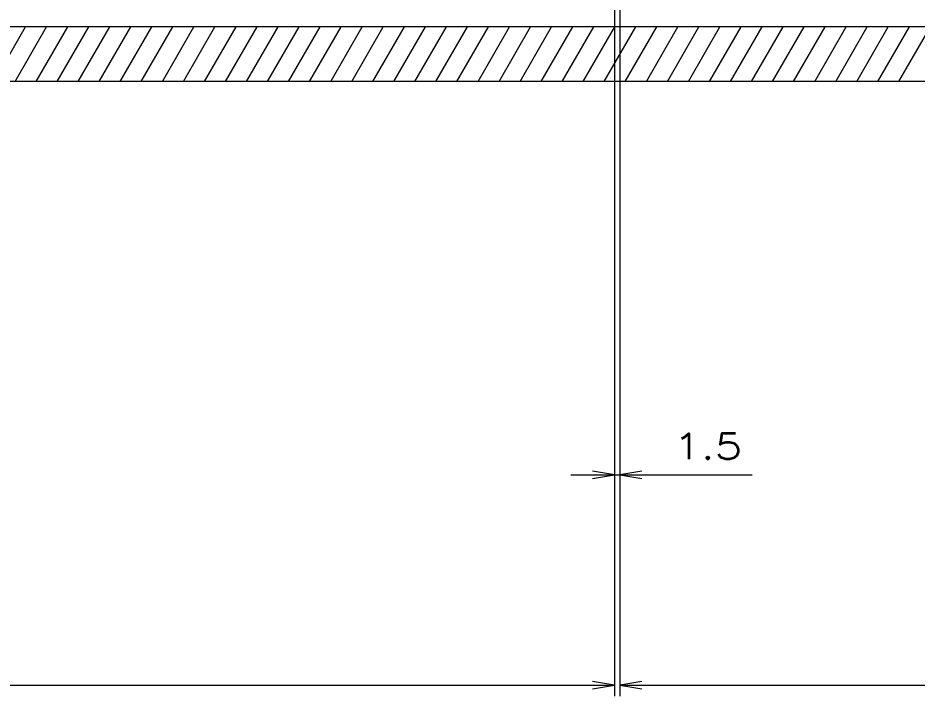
# Model space of a CAD drawing. Units: millimetres at full size, sheet at 1:1; details may follow other scales. Extents: x -2456 to -674, y 2522 to 3782.
# Drawn here: x -1719.2 to -1472.5, y 2952.4 to 3138.4 of the extents above; entities that cross this region are included whole.
import ezdxf
from ezdxf.enums import TextEntityAlignment as Align

# ---------------------------------------------------------------- set-up
doc = ezdxf.new("R2010")
doc.units = ezdxf.units.MM
for name, color, linetype, lineweight in [('02細線', 81, 'Continuous', 25), ('0_2', 7, 'Continuous', 25), ('1外形線', 7, 'Continuous', 25)]:
    doc.layers.add(name, color=color, linetype=linetype, lineweight=lineweight)
doc.styles.add('simplex.shx', font='')
doc.styles.get('simplex.shx').set_extended_font_data('simplex.shx')

# ---------------------------------------------------------------- blocks, each defined once
blk = doc.blocks.new('open_arrow')
at = {"color": 0, "linetype": 'Continuous', "lineweight": -2}
blk.add_lwpolyline([(7.5, 1.25), (0, 0), (7.5, -1.25)], dxfattribs=at)

msp = doc.modelspace()

# ---------------------------------------------------------------- linework, layer by layer
at = {"layer": '02細線'}
for p, q in [((-1725.751, 3120.912), (-1717.09, 3135.912)), ((-1719.977, 3120.912), (-1711.317, 3135.912)), ((-1714.204, 3120.912), (-1705.543, 3135.912)), ((-1708.43, 3120.912), (-1699.77, 3135.912)), ((-1702.657, 3120.912), (-1693.996, 3135.912)), ((-1696.883, 3120.912), (-1688.223, 3135.912)), ((-1691.11, 3120.912), (-1682.449, 3135.912)), ((-1685.336, 3120.912), (-1676.676, 3135.912)), ((-1679.563, 3120.912), (-1670.902, 3135.912)), ((-1673.789, 3120.912), (-1665.129, 3135.912)), ((-1668.016, 3120.912), (-1659.355, 3135.912)), ((-1662.242, 3120.912), (-1653.582, 3135.912)), ((-1656.469, 3120.912), (-1647.808, 3135.912)), ((-1650.695, 3120.912), (-1642.035, 3135.912)), ((-1644.922, 3120.912), (-1636.261, 3135.912)), ((-1639.148, 3120.912), (-1630.488, 3135.912)), ((-1633.375, 3120.912), (-1624.714, 3135.912)), ((-1627.601, 3120.912), (-1618.941, 3135.912)), ((-1621.828, 3120.912), (-1613.167, 3135.912)), ((-1616.054, 3120.912), (-1607.394, 3135.912)), ((-1610.281, 3120.912), (-1601.62, 3135.912)), ((-1604.507, 3120.912), (-1595.847, 3135.912)), ((-1598.734, 3120.912), (-1590.073, 3135.912)), ((-1592.96, 3120.912), (-1584.3, 3135.912)), ((-1587.187, 3120.912), (-1578.526, 3135.912)), ((-1581.413, 3120.912), (-1572.753, 3135.912)), ((-1575.64, 3120.912), (-1566.979, 3135.912)), ((-1569.866, 3120.912), (-1561.206, 3135.912)), ((-1564.093, 3120.912), (-1555.432, 3135.912)), ((-1558.319, 3120.912), (-1549.659, 3135.912)), ((-1552.546, 3120.912), (-1543.885, 3135.912)), ((-1546.772, 3120.912), (-1538.112, 3135.912)), ((-1540.999, 3120.912), (-1532.338, 3135.912)), ((-1535.225, 3120.912), (-1526.565, 3135.912)), ((-1529.452, 3120.912), (-1520.791, 3135.912)), ((-1523.678, 3120.912), (-1515.018, 3135.912)), ((-1517.905, 3120.912), (-1509.244, 3135.912)), ((-1512.131, 3120.912), (-1503.471, 3135.912)), ((-1506.358, 3120.912), (-1497.697, 3135.912)), ((-1500.584, 3120.912), (-1491.924, 3135.912)), ((-1494.811, 3120.912), (-1486.15, 3135.912)), ((-1489.037, 3120.912), (-1480.377, 3135.912)), ((-1483.264, 3120.912), (-1474.603, 3135.912)), ((-1477.49, 3120.912), (-1468.83, 3135.912))]:
    msp.add_line(p, q, dxfattribs=at)
at = {"layer": '0_2'}
for p, q in [((-1555.517, 3185.412), (-1555.517, 2952.374)), ((-1555.517, 3185.412), (-1555.517, 3010.05)), ((-1554.017, 3185.412), (-1554.017, 3010.05)), ((-1554.017, 3185.412), (-1554.017, 2952.374)), ((-1567.517, 3013.05), (-1517.731, 3013.05)), ((-2280.673, 2955.374), (-1555.517, 2955.374)), ((-1554.017, 2955.374), (-955.517, 2955.374))]:
    msp.add_line(p, q, dxfattribs=at)
at = {"layer": '1外形線'}
for p, q in [((-1435.03, 3135.912), (-1883.695, 3135.912)), ((-1435.03, 3120.912), (-1887.191, 3120.912))]:
    msp.add_line(p, q, dxfattribs=at)

# ---------------------------------------------------------------- block references
at = {"layer": '0_2', "xscale": 0.8, "yscale": 0.8, "rotation": 180}
for p in [(-1555.517, 3013.05), (-1555.517, 2955.374)]:
    msp.add_blockref('open_arrow', p, dxfattribs=at)
at = {"layer": '0_2', "xscale": 0.8, "yscale": 0.8}
for p in [(-1554.017, 3013.05), (-1554.017, 2955.374)]:
    msp.add_blockref('open_arrow', p, dxfattribs=at)

# ---------------------------------------------------------------- texts
at = {"layer": '0_2', "style": 'simplex.shx', "width": 1.25}
msp.add_text('1.5', height=7.038, dxfattribs=at).set_placement((-1529.874, 3020.85), align=Align.MIDDLE_CENTER)

doc.saveas('drawing.dxf')
